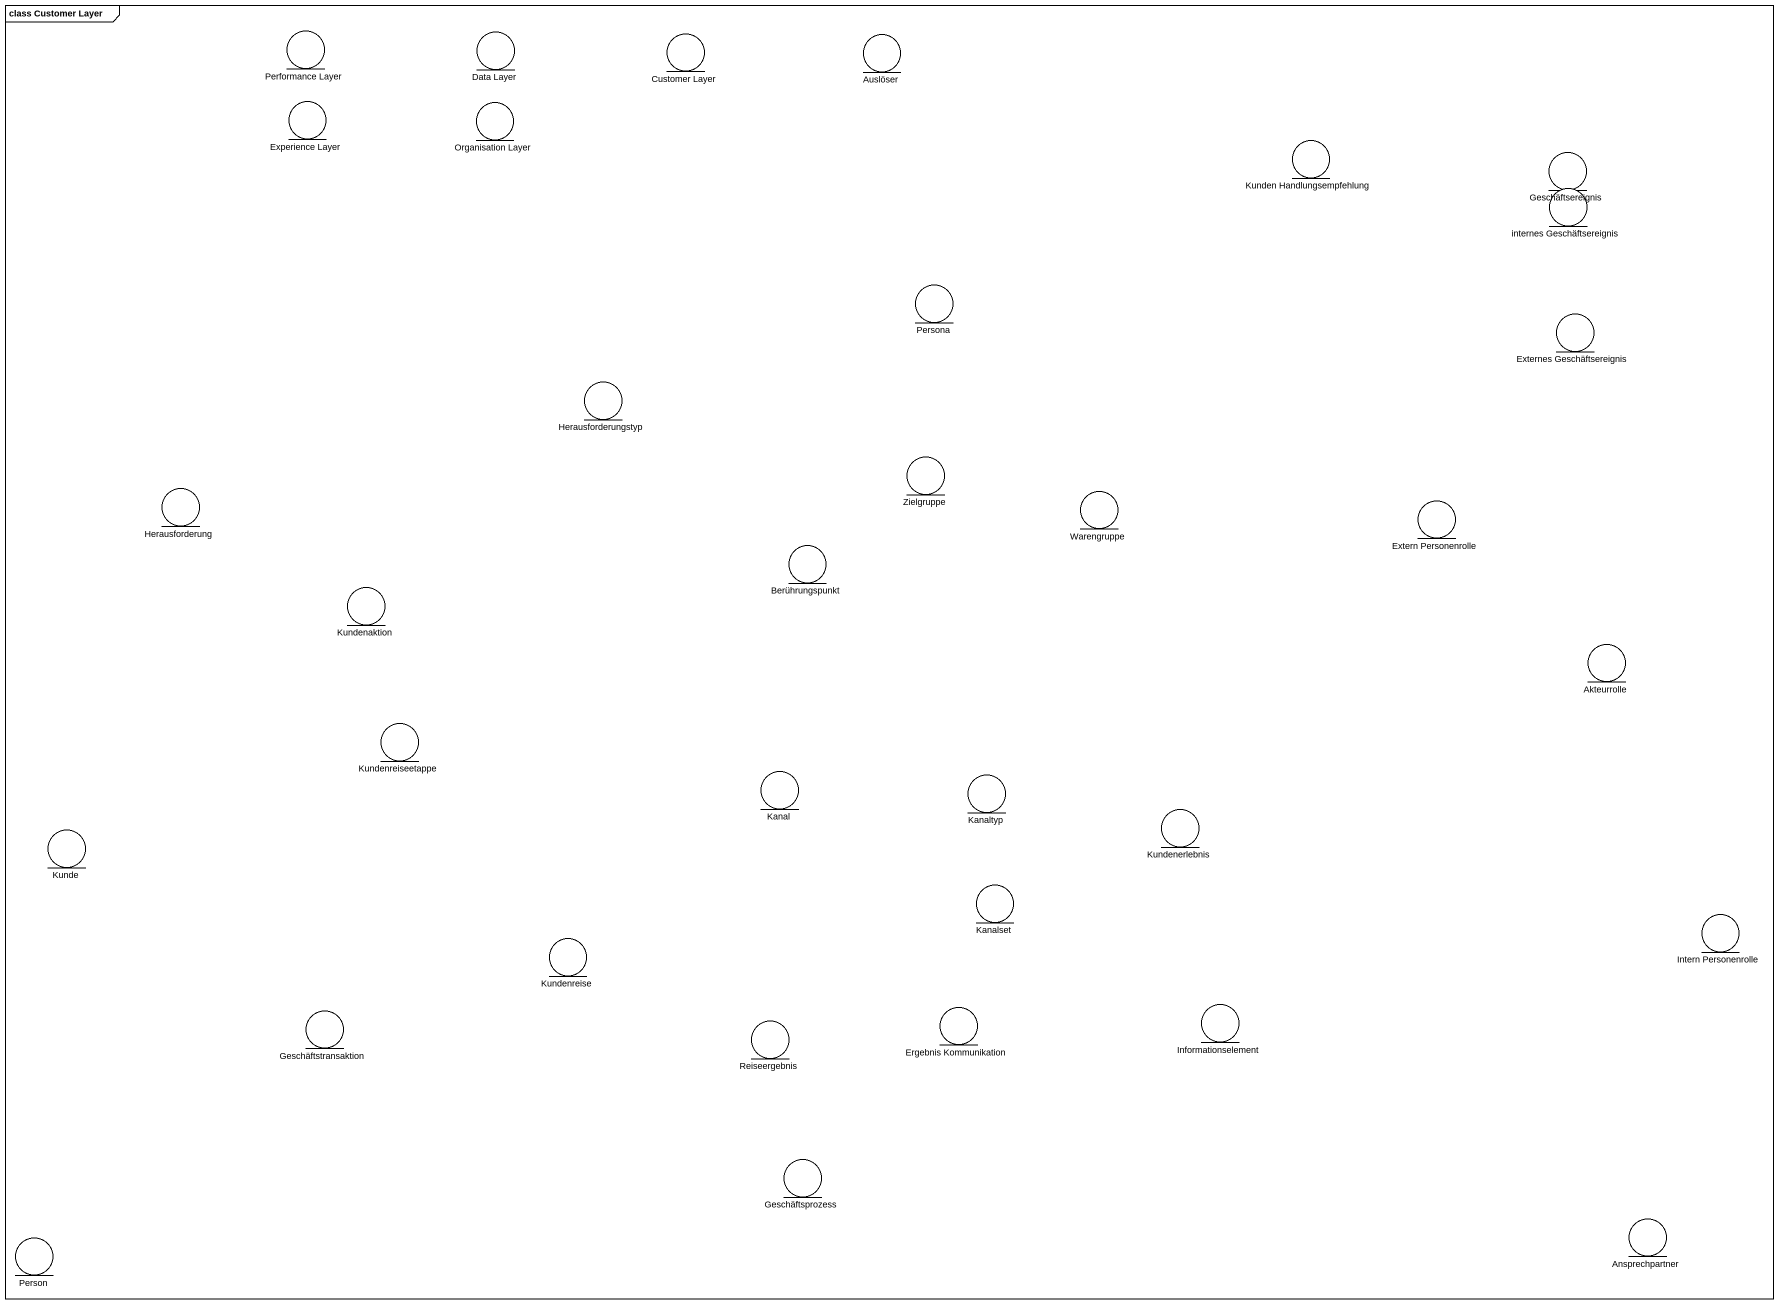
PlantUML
@startuml
mainframe class Customer Layer
entity "Performance Layer" as Performance_Layer
entity "Data Layer" as Data_Layer
entity "Customer Layer" as Customer_Layer
entity Auslöser
entity "Experience Layer" as Experience_Layer
entity "Organisation Layer" as Organisation_Layer
entity "Kunden Handlungsempfehlung" as Kunden_Handlungsempfehlung
entity Geschäftsereignis
entity "internes Geschäftsereignis" as internes_Geschäftsereignis
entity Persona
entity "Externes Geschäftsereignis" as Externes_Geschäftsereignis
entity Herausforderungstyp
entity Zielgruppe
entity Herausforderung
entity Warengruppe
entity "Extern Personenrolle" as Extern_Personenrolle
entity Berührungspunkt
entity Kundenaktion
entity Akteurrolle
entity Kundenreiseetappe
entity Kanal
entity Kanaltyp
entity Kundenerlebnis
entity Kunde
entity Kanalset
entity "Intern Personenrolle" as Intern_Personenrolle
entity Kundenreise
entity Informationselement
entity Geschäftstransaktion
entity Reiseergebnis
entity "Ergebnis Kommunikation" as Ergebnis_Kommunikation
entity Geschäftsprozess
entity "Person" as Person_
entity Ansprechpartner
@enduml
